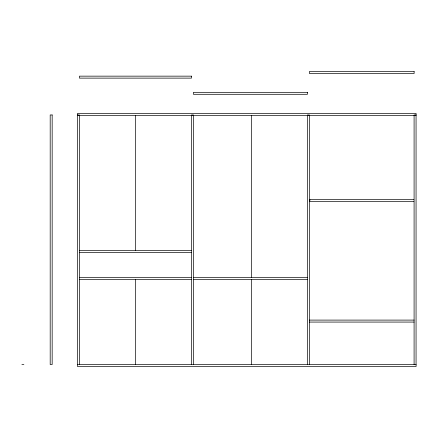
<?xml version="1.0" encoding="UTF-8"?>
<svg xmlns="http://www.w3.org/2000/svg" width="438" height="438" viewBox="0 0 438 438"><rect width="100%" height="100%" fill="white"/><g stroke="black" fill="none" stroke-linecap="round" stroke-linejoin="round"><path stroke-width="0.66" d="M79.453 364.52L79.453 114.964L77.482 114.964L77.482 113.453L416.1 113.453L416.1 115.424L77.482 115.424L77.482 114.964M191.477 364.52L191.477 114.964L193.448 114.964L193.448 364.52M309.398 199.498L413.861 199.498M413.855 201.469L309.863 201.469L309.863 199.498M79.453 250.525L191.472 250.525M79.453 252.496L191.472 252.496M79.453 277.544L191.472 277.544M193.448 277.544L307.443 277.544M79.453 279.515L191.472 279.515M193.448 279.515L307.443 279.515M309.414 320.101L414.129 320.101M309.414 322.072L414.129 322.072M21.9 364.52L23.871 364.52M77.482 364.52L416.1 364.52L416.1 366.491L77.482 366.491L77.482 115.424M416.062 364.52L416.062 114.964L414.091 114.964L414.091 364.52M309.414 364.52L309.414 114.964L307.443 114.964L307.443 364.52M251.428 115.424L251.428 277.544M251.428 279.515L251.428 364.52M135.468 115.424L135.468 250.525M135.468 279.515L135.468 364.52M414.129 71.509L309.414 71.509L309.414 73.48L414.129 73.48L414.129 71.509M191.472 76.152L79.453 76.152L79.453 78.123L191.472 78.123L191.472 76.152M307.443 92.325L193.448 92.325L193.448 94.296L307.443 94.296L307.443 92.325M52.166 114.964L50.195 114.964L50.195 364.52L52.166 364.52L52.166 114.964"/></g></svg>
